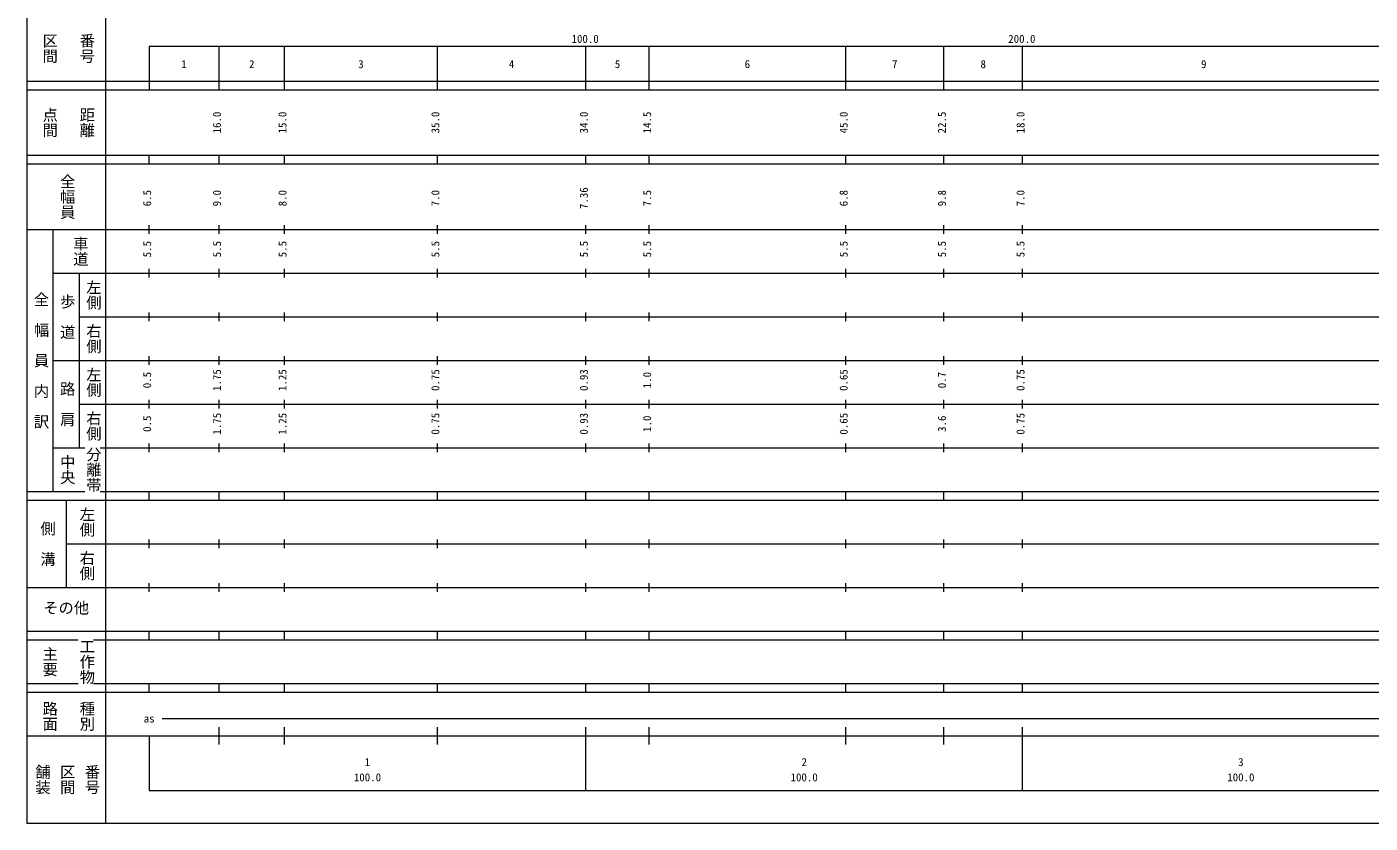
# Model space of a CAD drawing. Units: millimetres on the paper, enlarged 1000 times. Extents: x 69391 to 709391, y -64 to 359936.
# Drawn here: x 69391 to 376986, y -64 to 182345 of the extents above; entities that cross this region are included whole.
import ezdxf
from ezdxf.enums import TextEntityAlignment as Align

# ---------------------------------------------------------------- set-up
doc = ezdxf.new("R2010")
doc.units = ezdxf.units.MM
doc.header["$LTSCALE"] = 1000
doc.layers.add('S-SUV', color=7, linetype='Continuous', lineweight=13)
doc.styles.add('@ＭＳ ゴシック', font='')
doc.styles.add('ＭＳ ゴシック', font='')
doc.styles.get('@ＭＳ ゴシック').set_extended_font_data('@MS Gothic')
doc.styles.get('ＭＳ ゴシック').set_extended_font_data('MS Gothic')

msp = doc.modelspace()

# ---------------------------------------------------------------- linework, layer by layer
at = {"layer": 'S-SUV'}
for p, q in [((69391, 359936), (69391, -64)), ((87391, 349936), (87391, -64)), ((97391, 177936), (608391, 177936)), ((97391, 177936), (97391, 167936)), ((113391, 167936), (113391, 177936)), ((128391, 167936), (128391, 177936)), ((163391, 167936), (163391, 177936)), ((197391, 167936), (197391, 177936)), ((211891, 167936), (211891, 177936)), ((256891, 167936), (256891, 177936)), ((279391, 167936), (279391, 177936)), ((297391, 167936), (297391, 177936)), ((69391, 169936), (608391, 169936)), ((69391, 167936), (608391, 167936)), ((69391, 152936), (608391, 152936)), ((69391, 150936), (608391, 150936)), ((97391, 150936), (97391, 152936)), ((113391, 150936), (113391, 152936)), ((128391, 150936), (128391, 152936)), ((163391, 150936), (163391, 152936)), ((197391, 150936), (197391, 152936)), ((211891, 150936), (211891, 152936)), ((256891, 150936), (256891, 152936)), ((279391, 150936), (279391, 152936)), ((297391, 150936), (297391, 152936)), ((69391, 135936), (608391, 135936)), ((75391, 75936), (75391, 135936)), ((97391, 134936), (97391, 136936)), ((113391, 134936), (113391, 136936)), ((128391, 134936), (128391, 136936)), ((163391, 134936), (163391, 136936)), ((197391, 134936), (197391, 136936)), ((211891, 134936), (211891, 136936)), ((256891, 134936), (256891, 136936)), ((279391, 134936), (279391, 136936)), ((297391, 134936), (297391, 136936)), ((97391, 124936), (97391, 126936)), ((113391, 124936), (113391, 126936)), ((128391, 124936), (128391, 126936)), ((163391, 124936), (163391, 126936)), ((197391, 124936), (197391, 126936)), ((211891, 124936), (211891, 126936)), ((256891, 124936), (256891, 126936)), ((279391, 124936), (279391, 126936)), ((297391, 124936), (297391, 126936)), ((75391, 125936), (608391, 125936)), ((81391, 125936), (81391, 85936)), ((97391, 114936), (97391, 116936)), ((113391, 114936), (113391, 116936)), ((128391, 114936), (128391, 116936)), ((163391, 114936), (163391, 116936)), ((197391, 114936), (197391, 116936)), ((211891, 114936), (211891, 116936)), ((256891, 114936), (256891, 116936)), ((279391, 114936), (279391, 116936)), ((297391, 114936), (297391, 116936)), ((81391, 115936), (608391, 115936)), ((75391, 105936), (608391, 105936)), ((97391, 104936), (97391, 106936)), ((113391, 104936), (113391, 106936)), ((128391, 104936), (128391, 106936)), ((163391, 104936), (163391, 106936)), ((197391, 104936), (197391, 106936)), ((211891, 104936), (211891, 106936)), ((256891, 104936), (256891, 106936)), ((279391, 104936), (279391, 106936)), ((297391, 104936), (297391, 106936)), ((81391, 95936), (608391, 95936)), ((97391, 94936), (97391, 96936)), ((113391, 94936), (113391, 96936)), ((128391, 94936), (128391, 96936)), ((163391, 94936), (163391, 96936)), ((197391, 94936), (197391, 96936)), ((211891, 94936), (211891, 96936)), ((256891, 94936), (256891, 96936)), ((279391, 94936), (279391, 96936)), ((297391, 94936), (297391, 96936)), ((97391, 84936), (97391, 86936)), ((113391, 84936), (113391, 86936)), ((128391, 84936), (128391, 86936)), ((163391, 84936), (163391, 86936)), ((197391, 84936), (197391, 86936)), ((211891, 84936), (211891, 86936)), ((256891, 84936), (256891, 86936)), ((279391, 84936), (279391, 86936)), ((297391, 84936), (297391, 86936)), ((75391, 85936), (82641, 85936)), ((86141, 85936), (608391, 85936)), ((69391, 75936), (82641, 75936)), ((69391, 73936), (608391, 73936)), ((78391, 73936), (78391, 53936)), ((86141, 75936), (608391, 75936)), ((97391, 73936), (97391, 75936)), ((113391, 73936), (113391, 75936)), ((128391, 73936), (128391, 75936)), ((163391, 73936), (163391, 75936)), ((197391, 73936), (197391, 75936)), ((211891, 73936), (211891, 75936)), ((256891, 73936), (256891, 75936)), ((279391, 73936), (279391, 75936)), ((297391, 73936), (297391, 75936)), ((97391, 62936), (97391, 64936)), ((113391, 62936), (113391, 64936)), ((128391, 62936), (128391, 64936)), ((163391, 62936), (163391, 64936)), ((197391, 62936), (197391, 64936)), ((211891, 62936), (211891, 64936)), ((256891, 62936), (256891, 64936)), ((279391, 62936), (279391, 64936)), ((297391, 62936), (297391, 64936)), ((78391, 63936), (608391, 63936)), ((69391, 53936), (608391, 53936)), ((97391, 52936), (97391, 54936)), ((113391, 52936), (113391, 54936)), ((128391, 52936), (128391, 54936)), ((163391, 52936), (163391, 54936)), ((197391, 52936), (197391, 54936)), ((211891, 52936), (211891, 54936)), ((256891, 52936), (256891, 54936)), ((279391, 52936), (279391, 54936)), ((297391, 52936), (297391, 54936)), ((69391, 43936), (608391, 43936)), ((97391, 41936), (97391, 43936)), ((113391, 41936), (113391, 43936)), ((128391, 41936), (128391, 43936)), ((163391, 41936), (163391, 43936)), ((197391, 41936), (197391, 43936)), ((211891, 41936), (211891, 43936)), ((256891, 41936), (256891, 43936)), ((279391, 41936), (279391, 43936)), ((297391, 41936), (297391, 43936)), ((69391, 41936), (81141, 41936)), ((84641, 41936), (608391, 41936)), ((69391, 31936), (81141, 31936)), ((84641, 31936), (608391, 31936)), ((97391, 29936), (97391, 31936)), ((113391, 29936), (113391, 31936)), ((128391, 29936), (128391, 31936)), ((163391, 29936), (163391, 31936)), ((197391, 29936), (197391, 31936)), ((211891, 29936), (211891, 31936)), ((256891, 29936), (256891, 31936)), ((279391, 29936), (279391, 31936)), ((297391, 29936), (297391, 31936)), ((69391, 29936), (608391, 29936)), ((100391, 23936), (594391, 23936)), ((113391, 17936), (113391, 21936)), ((128391, 17936), (128391, 21936)), ((163391, 17936), (163391, 21936)), ((197391, 7436), (197391, 21936)), ((211891, 17936), (211891, 21936)), ((256891, 17936), (256891, 21936)), ((279391, 17936), (279391, 21936)), ((297391, 7436), (297391, 21936)), ((69391, 19936), (608391, 19936)), ((97391, 19936), (97391, 7436)), ((97391, 7436), (608391, 7436)), ((69391, -64), (709391, -64))]:
    msp.add_line(p, q, dxfattribs=at)

# ---------------------------------------------------------------- texts
for s, height, rotation, style, p in [('区間', 2566, 270, '@ＭＳ ゴシック', (72641, 180936)), ('番号', 2566, 270, '@ＭＳ ゴシック', (81141, 180936)), ('点間', 2566, 270, '@ＭＳ ゴシック', (72641, 163936)), ('距離', 2566, 270, '@ＭＳ ゴシック', (81141, 163936)), ('16.0', 1833, 90, 'ＭＳ ゴシック', (114391, 157936)), ('15.0', 1833, 90, 'ＭＳ ゴシック', (129391, 157936)), ('35.0', 1833, 90, 'ＭＳ ゴシック', (164391, 157936)), ('34.0', 1833, 90, 'ＭＳ ゴシック', (198391, 157936)), ('14.5', 1833, 90, 'ＭＳ ゴシック', (212891, 157936)), ('45.0', 1833, 90, 'ＭＳ ゴシック', (257891, 157936)), ('22.5', 1833, 90, 'ＭＳ ゴシック', (280391, 157936)), ('18.0', 1833, 90, 'ＭＳ ゴシック', (298391, 157936)), ('全幅員', 2566, 270, '@ＭＳ ゴシック', (76641, 148686)), ('6.5', 1833, 90, 'ＭＳ ゴシック', (98391, 141235)), ('9.0', 1833, 90, 'ＭＳ ゴシック', (114391, 141235)), ('8.0', 1833, 90, 'ＭＳ ゴシック', (129391, 141235)), ('7.0', 1833, 90, 'ＭＳ ゴシック', (164391, 141235)), ('7.36', 1833, 90, 'ＭＳ ゴシック', (198391, 140610)), ('7.5', 1833, 90, 'ＭＳ ゴシック', (212891, 141235)), ('6.8', 1833, 90, 'ＭＳ ゴシック', (257891, 141235)), ('9.8', 1833, 90, 'ＭＳ ゴシック', (280391, 141235)), ('7.0', 1833, 90, 'ＭＳ ゴシック', (298391, 141235)), ('車道', 2566, 270, '@ＭＳ ゴシック', (79641, 134436)), ('5.5', 1833, 90, 'ＭＳ ゴシック', (98391, 129561)), ('5.5', 1833, 90, 'ＭＳ ゴシック', (114391, 129561)), ('5.5', 1833, 90, 'ＭＳ ゴシック', (129391, 129561)), ('5.5', 1833, 90, 'ＭＳ ゴシック', (164391, 129561)), ('5.5', 1833, 90, 'ＭＳ ゴシック', (198391, 129561)), ('5.5', 1833, 90, 'ＭＳ ゴシック', (212891, 129561)), ('5.5', 1833, 90, 'ＭＳ ゴシック', (257891, 129561)), ('5.5', 1833, 90, 'ＭＳ ゴシック', (280391, 129561)), ('5.5', 1833, 90, 'ＭＳ ゴシック', (298391, 129561)), ('左側', 2566, 270, '@ＭＳ ゴシック', (82641, 124436)), ('全\u3000幅\u3000員\u3000内\u3000訳', 2566, 270, '@ＭＳ ゴシック', (70641, 121686)), ('歩\u3000道', 2566, 270, '@ＭＳ ゴシック', (76641, 121186)), ('右側', 2566, 270, '@ＭＳ ゴシック', (82641, 114436)), ('左側', 2566, 270, '@ＭＳ ゴシック', (82641, 104436)), ('0.5', 1833, 90, 'ＭＳ ゴシック', (98391, 99561)), ('1.75', 1833, 90, 'ＭＳ ゴシック', (114391, 98936)), ('1.25', 1833, 90, 'ＭＳ ゴシック', (129391, 98936)), ('0.75', 1833, 90, 'ＭＳ ゴシック', (164391, 98936)), ('0.93', 1833, 90, 'ＭＳ ゴシック', (198391, 98936)), ('1.0', 1833, 90, 'ＭＳ ゴシック', (212891, 99561)), ('0.65', 1833, 90, 'ＭＳ ゴシック', (257891, 98936)), ('0.7', 1833, 90, 'ＭＳ ゴシック', (280391, 99561)), ('0.75', 1833, 90, 'ＭＳ ゴシック', (298391, 98936)), ('路\u3000肩', 2566, 270, '@ＭＳ ゴシック', (76641, 101186)), ('右側', 2566, 270, '@ＭＳ ゴシック', (82641, 94436)), ('0.5', 1833, 90, 'ＭＳ ゴシック', (98391, 89561)), ('1.75', 1833, 90, 'ＭＳ ゴシック', (114391, 88936)), ('1.25', 1833, 90, 'ＭＳ ゴシック', (129391, 88936)), ('0.75', 1833, 90, 'ＭＳ ゴシック', (164391, 88936)), ('0.93', 1833, 90, 'ＭＳ ゴシック', (198391, 88936)), ('1.0', 1833, 90, 'ＭＳ ゴシック', (212891, 89561)), ('0.65', 1833, 90, 'ＭＳ ゴシック', (257891, 88936)), ('3.6', 1833, 90, 'ＭＳ ゴシック', (280391, 89561)), ('0.75', 1833, 90, 'ＭＳ ゴシック', (298391, 88936)), ('中央', 2566, 270, '@ＭＳ ゴシック', (76641, 84436)), ('分離帯', 2566, 270, '@ＭＳ ゴシック', (82641, 86186)), ('左側', 2566, 270, '@ＭＳ ゴシック', (81141, 72436)), ('側\u3000溝', 2566, 270, '@ＭＳ ゴシック', (72141, 69186)), ('右側', 2566, 270, '@ＭＳ ゴシック', (81141, 62436)), ('主要', 2566, 270, '@ＭＳ ゴシック', (72641, 40436)), ('工作物', 2566, 270, '@ＭＳ ゴシック', (81141, 42186)), ('路面', 2566, 270, '@ＭＳ ゴシック', (72641, 27936)), ('種別', 2566, 270, '@ＭＳ ゴシック', (81141, 27936)), ('舗装', 2566, 270, '@ＭＳ ゴシック', (70974, 13436)), ('区間', 2566, 270, '@ＭＳ ゴシック', (76641, 13436)), ('番号', 2566, 270, '@ＭＳ ゴシック', (82308, 13436))]:
    msp.add_text(s, height=height, rotation=rotation, dxfattribs=dict(at, style=style)).set_placement(p, align=Align.BOTTOM_LEFT)
at = {"layer": 'S-SUV', "style": 'ＭＳ ゴシック'}
for s, height, p in [('100.0', 1833, (194110, 178130)), ('200.0', 1833, (294110, 178130)), ('1', 1833, (104766, 172341)), ('2', 1833, (120266, 172341)), ('3', 1833, (145266, 172341)), ('4', 1833, (179766, 172341)), ('5', 1833, (204016, 172341)), ('6', 1833, (233766, 172341)), ('7', 1833, (267516, 172341)), ('8', 1833, (287766, 172341)), ('9', 1833, (338266, 172341)), ('その他', 2566, (73141, 47186)), ('as', 1833, (96141, 22436)), ('1', 1833, (146766, 12459)), ('2', 1833, (246766, 12459)), ('3', 1833, (346766, 12459)), ('100.0', 1833, (144266, 8969)), ('100.0', 1833, (244266, 8969)), ('100.0', 1833, (344266, 8969))]:
    msp.add_text(s, height=height, dxfattribs=at).set_placement(p, align=Align.BOTTOM_LEFT)

doc.saveas('drawing.dxf')
